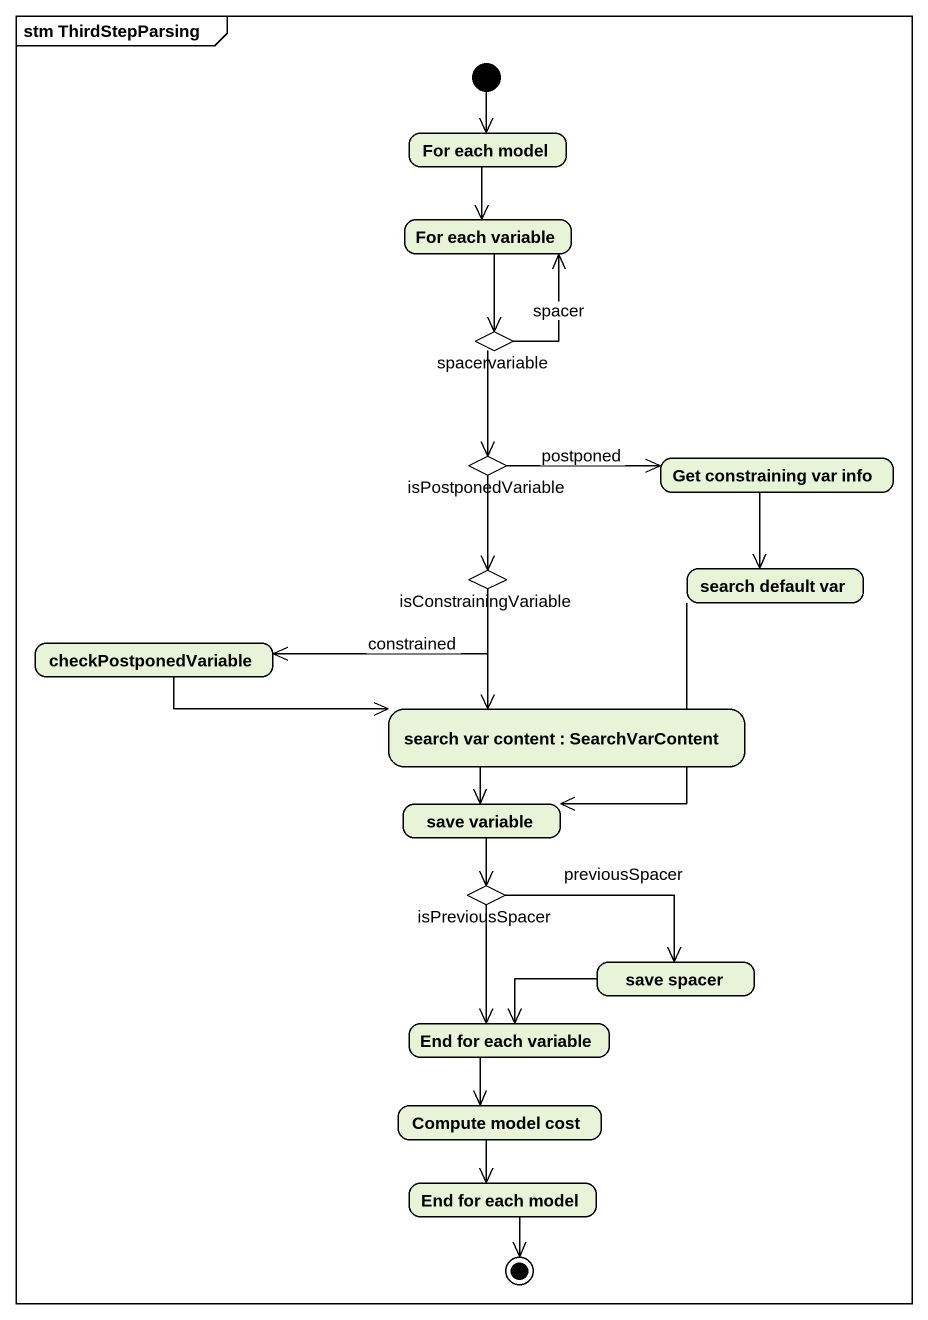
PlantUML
@startuml
mainframe stm ThirdStepParsing
hide empty description
state "For each model" as For_each_model
state "For each variable" as For_each_variable
state spacervariable <<choice>>
state isPostponedVariable <<choice>>
state "Get constraining var info" as Get_constraining_var_info
state isConstrainingVariable <<choice>>
state "search default var" as search_default_var
state checkPostponedVariable
state "search var content : SearchVarContent" as search_var_content
state "save variable" as save_variable
state isPreviousSpacer <<choice>>
state "save spacer" as save_spacer
state "End for each variable" as End_for_each_variable
state "Compute model cost" as Compute_model_cost
state "End for each model" as End_for_each_model
[*] --> For_each_model
For_each_model --> For_each_variable
For_each_variable --> spacervariable
spacervariable -up-> For_each_variable : spacer
spacervariable --> isPostponedVariable
isPostponedVariable -right-> Get_constraining_var_info : postponed
isPostponedVariable --> isConstrainingVariable
Get_constraining_var_info --> search_default_var
isConstrainingVariable -left-> checkPostponedVariable : constrained
isConstrainingVariable --> search_var_content
search_default_var --> save_variable
checkPostponedVariable -right-> search_var_content
search_var_content --> save_variable
save_variable --> isPreviousSpacer
isPreviousSpacer -right-> save_spacer : previousSpacer
isPreviousSpacer --> End_for_each_variable
save_spacer -left-> End_for_each_variable
End_for_each_variable --> Compute_model_cost
Compute_model_cost --> End_for_each_model
End_for_each_model --> [*]
@enduml
